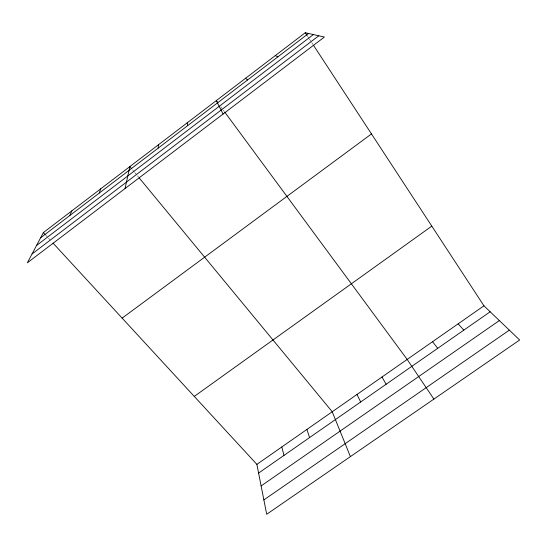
<?xml version="1.0" encoding="UTF-8"?>
<svg xmlns="http://www.w3.org/2000/svg" width="547" height="547" viewBox="0 0 547 547"><rect width="100%" height="100%" fill="white"/><g stroke="black" fill="none" stroke-linecap="round" stroke-linejoin="round"><path stroke-width="0.41" stroke-dasharray="2.73 2.05" d="M45.633 235.08L47.91 237.548M48.478 238.164L50.755 240.639M132.559 169.864L134.179 171.833M134.719 172.483L136.88 175.102M137.42 175.758L138.5 177.071M220.79 106.733L222.793 109.448M223.292 110.125L224.291 111.485M307.564 36.239L308.946 38.345M309.404 39.049L311.243 41.859M311.708 42.563L313.089 44.676"/><path stroke-width="0.82" d="M158.213 148.1L158.391 144.811M125.065 188.544L129.851 166.589L131.478 168.558M99.26 193.064L100.737 188.811M69.784 215.545L71.903 210.814M43.357 232.605L27.35 262.813L324.385 37.039L305.267 32.724L43.357 232.605L45.059 234.458M40.601 237.801L308.535 33.463M36.519 245.507L313.404 34.557M32.02 253.993L318.778 35.774M122.138 318.115L371.481 133.933M194.267 396.404L431.809 226.137M256.885 464.369L483.951 305.821L519.65 340.008L266.69 514.276L256.885 464.369L53.032 243.107M258.594 473.093L490.167 311.776M261.117 485.934L499.343 320.563M263.866 499.917L509.346 330.142M275.312 55.575L277.869 56.847M245.658 78.214L247.511 79.999M458.147 323.838L463.835 330.121M139.041 177.727L332.227 411.754L350.401 456.608M432.547 341.711L437.723 348.316M217.788 102.665L216.284 100.627L223.08 114.036M224.79 112.162L407.166 359.434L433.88 399.098M305.267 32.724L307.106 35.534M313.547 45.38L483.951 305.821M381.984 377.02L386.141 384.247M357.006 394.455L360.664 401.99M306.908 429.436L309.581 437.573M281.794 446.974L283.982 455.405M187.197 122.829L187.689 125.625"/></g></svg>
